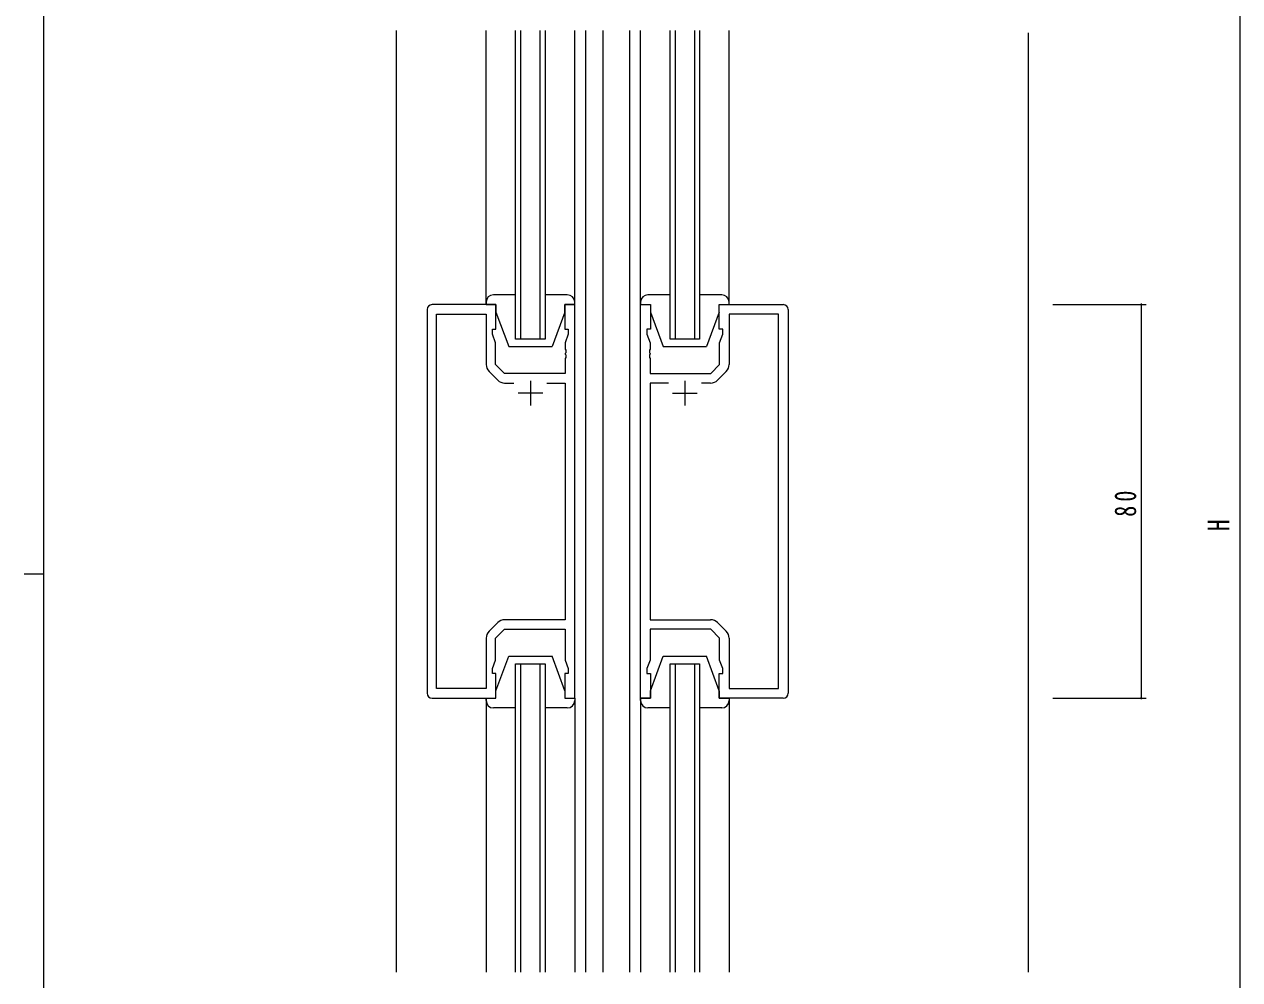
# Model space of a CAD drawing. Units: millimetres, scale not verified. Extents: x -567 to 567, y -403 to 403.
# Drawn here: x -566.7 to -319.6, y -58.5 to 135.7 of the extents above; entities that cross this region are included whole.
import ezdxf
from ezdxf.enums import TextEntityAlignment as Align

# ---------------------------------------------------------------- set-up
doc = ezdxf.new("R2010")
doc.units = ezdxf.units.MM
doc.header["$LTSCALE"] = 2
for name, color, linetype, lineweight in [('0-1_YKK_ZWAK', 7, 'Continuous', 18), ('0-3_YKK_11', 7, 'Continuous', 18), ('0-4_YKK_12', 2, 'Continuous', 18), ('0-5_YKK_13', 4, 'Continuous', 18), ('0-7_YKK_D', 6, 'Continuous', 18)]:
    doc.layers.add(name, color=color, linetype=linetype, lineweight=lineweight)
doc.styles.add('ＭＳ ゴシック', font='')
doc.styles.get('ＭＳ ゴシック').set_extended_font_data('MS Gothic')

msp = doc.modelspace()

# ---------------------------------------------------------------- linework, layer by layer
at = {"layer": '0-1_YKK_ZWAK'}
for p, q in [((-562.726, -351), (-562.726, 399)), ((-566.726, 24), (-562.726, 24))]:
    msp.add_line(p, q, dxfattribs=at)
at = {"layer": '0-3_YKK_11'}
for p, q in [((-484.83, 77.714), (-484.83, -0.286)), ((-470.83, 78.714), (-483.83, 78.714)), ((-482.9, 76.784), (-472.83, 76.784)), ((-482.9, 0.644), (-482.9, 76.784)), ((-472.83, 76.784), (-472.83, 66.542)), ((-470.83, 73.714), (-470.83, 78.714)), ((-456.83, 78.714), (-456.83, 73.714)), ((-454.83, 78.714), (-456.83, 78.714)), ((-454.83, -1.286), (-454.83, 78.714)), ((-441.43, 78.714), (-439.43, 78.714)), ((-441.43, -1.286), (-441.43, 78.714)), ((-439.43, 78.714), (-439.43, 73.714)), ((-425.43, 78.714), (-412.43, 78.714)), ((-425.43, 73.714), (-425.43, 78.714)), ((-423.43, 76.784), (-423.43, 66.542)), ((-413.36, 76.784), (-423.43, 76.784)), ((-413.36, 0.644), (-413.36, 76.784)), ((-411.43, 77.714), (-411.43, -0.286)), ((-471.53, 73.714), (-470.83, 73.714)), ((-471.53, 72.714), (-471.53, 73.714)), ((-470.9, 70.983), (-471.53, 72.714)), ((-456.83, 73.714), (-456.13, 73.714)), ((-456.13, 72.714), (-456.76, 70.983)), ((-456.13, 73.714), (-456.13, 72.714)), ((-440.13, 73.714), (-440.13, 72.714)), ((-439.43, 73.714), (-440.13, 73.714)), ((-440.13, 72.714), (-439.5, 70.983)), ((-424.73, 73.714), (-425.43, 73.714)), ((-425.36, 70.983), (-424.73, 72.714)), ((-424.73, 72.714), (-424.73, 73.714)), ((-470.9, 66.513), (-470.9, 70.983)), ((-456.76, 70.983), (-456.76, 69.672)), ((-456.76, 69.672), (-456.64, 69.489)), ((-456.64, 69.489), (-456.64, 68.939)), ((-439.5, 69.672), (-439.62, 69.489)), ((-439.62, 69.489), (-439.62, 68.939)), ((-439.5, 70.983), (-439.5, 69.672)), ((-425.36, 66.513), (-425.36, 70.983)), ((-456.64, 68.939), (-456.76, 68.756)), ((-456.76, 68.756), (-456.76, 68.672)), ((-456.76, 68.672), (-456.64, 68.489)), ((-456.64, 67.939), (-456.76, 67.756)), ((-456.76, 67.756), (-456.76, 64.714)), ((-456.64, 68.489), (-456.64, 67.939)), ((-439.62, 68.939), (-439.5, 68.756)), ((-439.5, 68.672), (-439.62, 68.489)), ((-439.62, 68.489), (-439.62, 67.939)), ((-439.62, 67.939), (-439.5, 67.756)), ((-439.5, 68.756), (-439.5, 68.672)), ((-439.5, 67.756), (-439.5, 64.714)), ((-472.244, 65.128), (-470.485, 63.37)), ((-469.1, 64.714), (-470.9, 66.513)), ((-456.76, 64.714), (-469.1, 64.714)), ((-439.5, 64.714), (-427.159, 64.714)), ((-427.159, 64.714), (-425.36, 66.513)), ((-424.015, 65.128), (-425.774, 63.37)), ((-469.071, 62.784), (-467.18, 62.784)), ((-463.83, 63.214), (-463.83, 58.214)), ((-460.479, 62.784), (-456.76, 62.784)), ((-460.479, 62.784), (-456.76, 62.784)), ((-456.76, 62.784), (-456.76, 14.644)), ((-435.78, 62.784), (-439.5, 62.784)), ((-439.5, 62.784), (-439.5, 14.644)), ((-435.78, 62.784), (-439.5, 62.784)), ((-432.43, 63.214), (-432.43, 58.214)), ((-427.188, 62.784), (-429.079, 62.784)), ((-461.33, 60.714), (-466.33, 60.714)), ((-434.93, 60.714), (-429.93, 60.714)), ((-470.485, 14.058), (-472.244, 12.3)), ((-470.9, 10.914), (-469.1, 12.714)), ((-469.1, 12.714), (-456.76, 12.714)), ((-456.76, 14.644), (-469.071, 14.644)), ((-456.76, 12.714), (-456.76, 6.445)), ((-439.5, 14.644), (-427.188, 14.644)), ((-439.5, 12.714), (-439.5, 6.445)), ((-427.159, 12.714), (-439.5, 12.714)), ((-425.36, 10.914), (-427.159, 12.714)), ((-425.774, 14.058), (-424.015, 12.3)), ((-472.83, 10.885), (-472.83, 0.644)), ((-470.9, 6.445), (-470.9, 10.914)), ((-425.36, 6.445), (-425.36, 10.914)), ((-423.43, 10.885), (-423.43, 0.644)), ((-471.53, 4.714), (-470.9, 6.445)), ((-456.76, 6.445), (-456.13, 4.714)), ((-439.5, 6.445), (-440.13, 4.714)), ((-424.73, 4.714), (-425.36, 6.445)), ((-471.53, 3.714), (-471.53, 4.714)), ((-470.83, 3.714), (-471.53, 3.714)), ((-470.83, -1.286), (-470.83, 3.714)), ((-456.83, 3.714), (-456.83, -1.286)), ((-456.13, 3.714), (-456.83, 3.714)), ((-456.13, 4.714), (-456.13, 3.714)), ((-440.13, 4.714), (-440.13, 3.714)), ((-440.13, 3.714), (-439.43, 3.714)), ((-439.43, 3.714), (-439.43, -1.286)), ((-425.43, 3.714), (-424.73, 3.714)), ((-425.43, -1.286), (-425.43, 3.714)), ((-424.73, 3.714), (-424.73, 4.714)), ((-472.83, 0.644), (-482.9, 0.644)), ((-423.43, 0.644), (-413.36, 0.644)), ((-483.83, -1.286), (-470.83, -1.286)), ((-456.83, -1.286), (-454.83, -1.286)), ((-439.43, -1.286), (-441.43, -1.286)), ((-412.43, -1.286), (-425.43, -1.286))]:
    msp.add_line(p, q, dxfattribs=at)
for centre, radius, start, end in [((-483.83, 77.714), 1, 90.00001, 179.99999), ((-412.43, 77.714), 1, 0.00001, 89.99999), ((-470.83, 66.542), 2, 180, 224.99999), ((-425.43, 66.542), 2, 315.00001, 0), ((-469.071, 64.784), 2, 225.00001, 270), ((-427.188, 64.784), 2, 270, 314.99999), ((-469.071, 12.644), 2, 90, 134.99999), ((-427.188, 12.644), 2, 45.00001, 90), ((-470.83, 10.885), 2, 135.00001, 180), ((-425.43, 10.885), 2, 360, 44.99999), ((-483.83, -0.286), 1, 180.00001, 269.99999), ((-412.43, -0.286), 1, 270.00001, 359.99999)]:
    msp.add_arc(centre, radius, start, end, dxfattribs=at)
at = {"layer": '0-4_YKK_12'}
for p, q in [((-491.03, -57.036), (-491.03, 134.464)), ((-466.83, 71.714), (-466.83, 134.464)), ((-465.83, 134.464), (-465.83, 71.714)), ((-461.83, 71.714), (-461.83, 134.464)), ((-452.63, 134.464), (-452.63, -57.036)), ((-449.129, 134.464), (-449.129, -57.036)), ((-443.63, -57.036), (-443.63, 134.464)), ((-435.43, 71.714), (-435.43, 134.464)), ((-434.43, 134.464), (-434.43, 71.714)), ((-430.43, 71.714), (-430.43, 134.464)), ((-362.63, 133.964), (-362.63, -57.036)), ((-491.03, -11.286), (-491.03, 88.714)), ((-452.63, 88.714), (-452.63, -11.286)), ((-452.63, 86.714), (-452.63, -3.286)), ((-449.129, 88.714), (-449.129, -11.286)), ((-449.129, 86.714), (-449.129, -3.286)), ((-362.63, 88.714), (-362.63, -11.286)), ((-452.63, 83.714), (-452.63, -6.286)), ((-449.129, 83.714), (-449.129, -6.286)), ((-465.83, 5.714), (-465.83, -57.036)), ((-461.83, -57.036), (-461.83, 5.714)), ((-434.43, 5.714), (-434.43, -57.036)), ((-430.43, -57.036), (-430.43, 5.714))]:
    msp.add_line(p, q, dxfattribs=at)
for points in [[(-460.83, 134.464), (-460.83, 71.714), (-466.83, 71.714)], [(-429.43, 134.464), (-429.43, 71.714), (-435.43, 71.714)], [(-466.83, -57.036), (-466.83, 5.714), (-460.83, 5.714), (-460.83, -57.036)], [(-435.43, -57.036), (-435.43, 5.714), (-429.43, 5.714), (-429.43, -57.036)]]:
    msp.add_lwpolyline(points, dxfattribs=at)
at = {"layer": '0-5_YKK_13'}
for p, q in [((-472.83, 78.714), (-472.83, 134.464)), ((-454.83, 78.714), (-454.83, 134.464)), ((-441.43, 78.714), (-441.43, 134.464)), ((-423.43, 78.714), (-423.43, 134.464)), ((-466.83, 80.714), (-471.33, 80.714)), ((-456.33, 80.714), (-460.83, 80.714)), ((-435.43, 80.714), (-439.93, 80.714)), ((-424.93, 80.714), (-429.43, 80.714)), ((-470.83, 77.214), (-468.23, 70.214)), ((-456.83, 77.214), (-459.43, 70.214)), ((-456.83, 77.214), (-456.83, 78.714)), ((-439.43, 77.214), (-436.83, 70.214)), ((-425.43, 77.214), (-428.03, 70.214)), ((-425.43, 77.214), (-425.43, 78.714)), ((-468.23, 70.214), (-459.43, 70.214)), ((-436.83, 70.214), (-428.03, 70.214)), ((-470.83, 0.214), (-468.23, 7.214)), ((-468.23, 7.214), (-459.43, 7.214)), ((-456.83, 0.214), (-459.43, 7.214)), ((-439.43, 0.214), (-436.83, 7.214)), ((-436.83, 7.214), (-428.03, 7.214)), ((-425.43, 0.214), (-428.03, 7.214)), ((-456.83, 0.214), (-456.83, -1.286)), ((-425.43, 0.214), (-425.43, -1.286)), ((-472.83, -1.286), (-472.83, -57.036)), ((-454.83, -1.286), (-454.83, -57.036)), ((-441.43, -1.286), (-441.43, -57.036)), ((-423.43, -1.286), (-423.43, -57.036)), ((-466.83, -3.286), (-471.33, -3.286)), ((-456.33, -3.286), (-460.83, -3.286)), ((-435.43, -3.286), (-439.93, -3.286)), ((-424.93, -3.286), (-429.43, -3.286))]:
    msp.add_line(p, q, dxfattribs=at)
for points in [[(-472.83, 79.214), (-472.83, 78.714), (-470.83, 78.714), (-470.83, 77.214)], [(-456.83, 78.714), (-454.83, 78.714), (-454.83, 79.214)], [(-441.43, 79.214), (-441.43, 78.714), (-439.43, 78.714), (-439.43, 77.214)], [(-425.43, 78.714), (-423.43, 78.714), (-423.43, 79.214)], [(-472.83, -1.786), (-472.83, -1.286), (-470.83, -1.286), (-470.83, 0.214)], [(-441.43, -1.786), (-441.43, -1.286), (-439.43, -1.286), (-439.43, 0.214)], [(-456.83, -1.286), (-454.83, -1.286), (-454.83, -1.786)], [(-425.43, -1.286), (-423.43, -1.286), (-423.43, -1.786)]]:
    msp.add_lwpolyline(points, dxfattribs=at)
for centre, start, end in [((-471.33, 79.214), 90, 180), ((-456.33, 79.214), 0, 90), ((-439.93, 79.214), 90, 180), ((-424.93, 79.214), 0, 90), ((-471.33, -1.786), 180, 270), ((-456.33, -1.786), 270, 0), ((-439.93, -1.786), 180, 270), ((-424.93, -1.786), 270, 0)]:
    msp.add_arc(centre, 1.5, start, end, dxfattribs=at)
at = {"layer": '0-7_YKK_D'}
for p, q in [((-319.63, 227.214), (-319.63, -158.786)), ((-357.63, 78.714), (-338.63, 78.714)), ((-339.63, 78.714), (-339.63, -1.286)), ((-357.63, -1.286), (-338.63, -1.286))]:
    msp.add_line(p, q, dxfattribs=at)
for centre, start, end in [((-339.63, 78.714), 90, 270), ((-339.63, 78.714), 270, 90), ((-339.63, -1.286), 90, 270), ((-339.63, -1.286), 270, 90)]:
    msp.add_arc(centre, 0.106, start, end, dxfattribs=at)

# ---------------------------------------------------------------- texts
at = {"layer": '0-7_YKK_D', "color": 7, "style": 'ＭＳ ゴシック', "width": 0.8}
msp.add_text('H', height=4.399, rotation=90, dxfattribs=at).set_placement((-320.43, 32.667), align=Align.BOTTOM_LEFT)
at = {"layer": '0-7_YKK_D', "color": 7, "insert": (-340.63, 35.583), "char_height": 4.399, "attachment_point": 7, "rotation": 90, "style": 'ＭＳ ゴシック'}
msp.add_mtext('\\T1.37;\\W0.75;80', dxfattribs=at)

doc.saveas('drawing.dxf')
